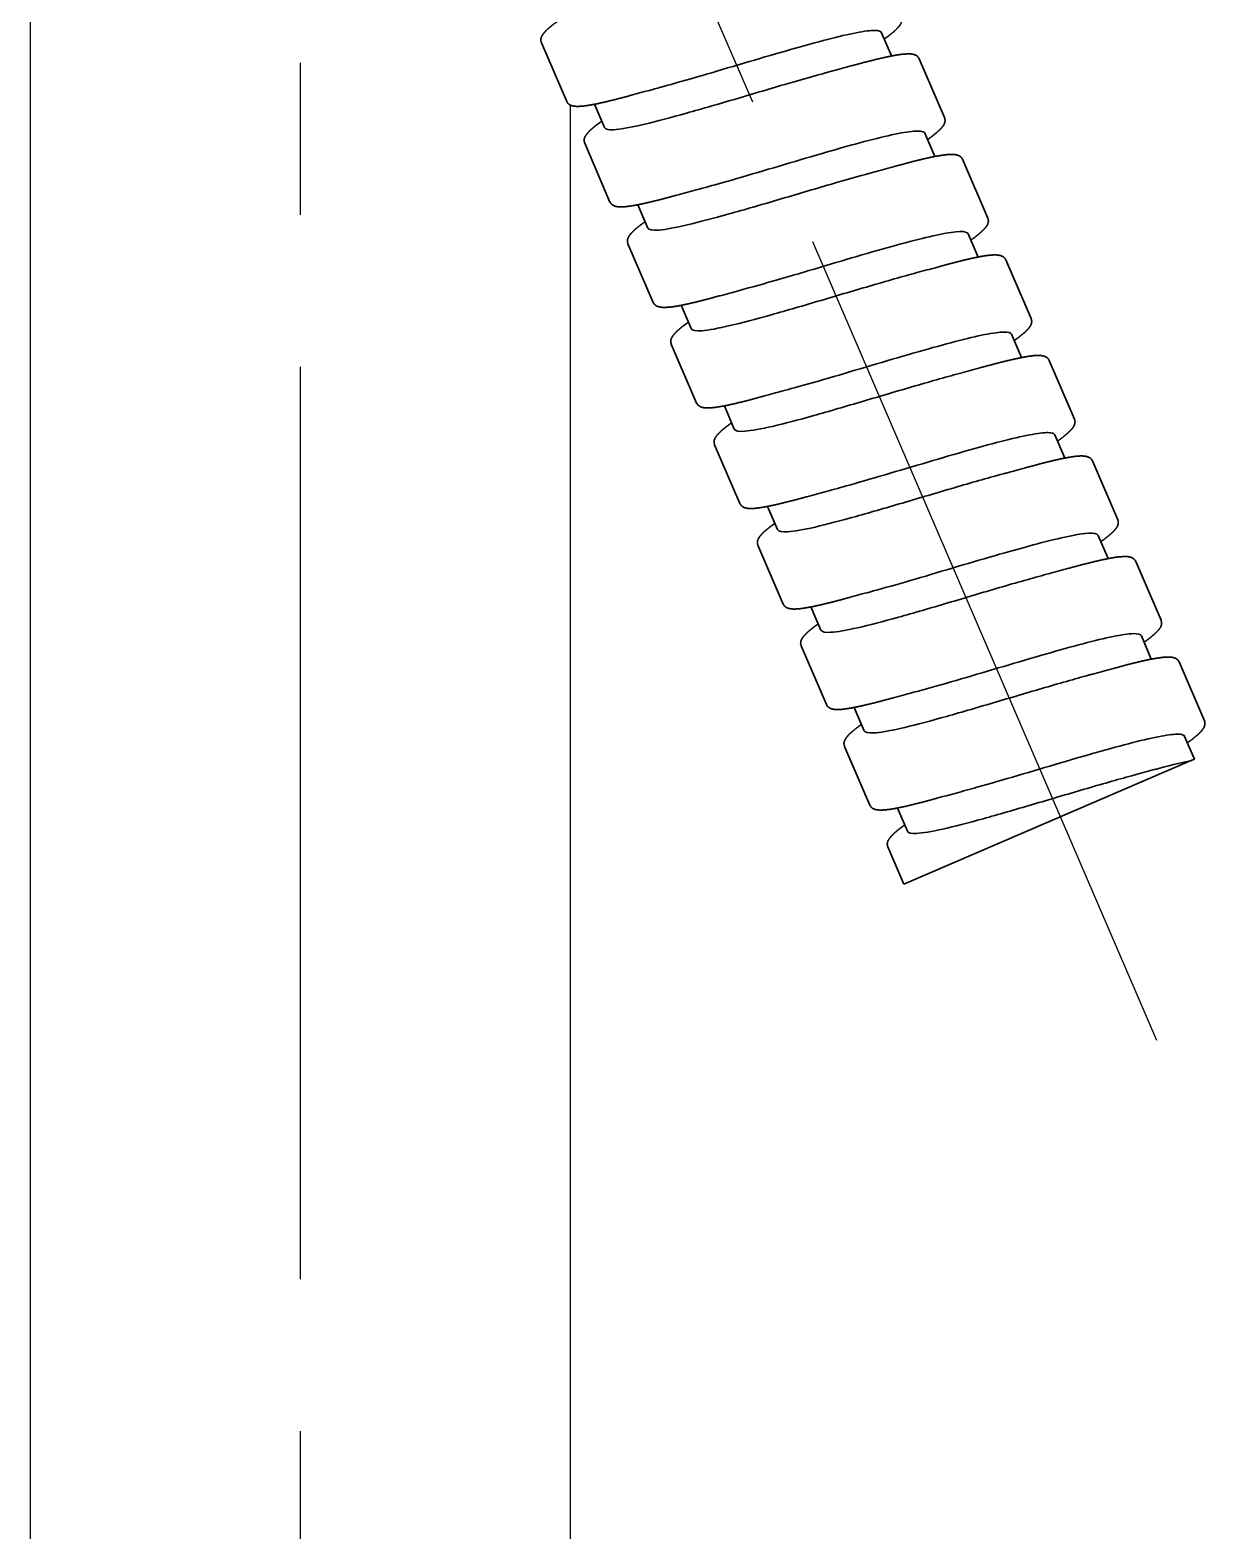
# Model space of a CAD drawing. Header units: millimetres. Extents: x 12827 to 13247, y 6457 to 7051.
# Drawn here: x 13139.19 to 13148.85, y 6667.69 to 6680.03 of the extents above; entities that cross this region are included whole.
import ezdxf

# ---------------------------------------------------------------- set-up
doc = ezdxf.new("R2010")
doc.units = ezdxf.units.MM
doc.header["$LTSCALE"] = 10
doc.linetypes.add('CENTER2', pattern=[1.125, 0.75, -0.125, 0.125, -0.125])
doc.layers.add('AM_VIS', color=7, linetype='Continuous', lineweight=30)
for name, color, linetype in [('CENTER', 1, 'CENTER2'), ('DWG', 7, 'Continuous'), ('W', 7, 'Continuous')]:
    doc.layers.add(name, color=color, linetype=linetype)

# ---------------------------------------------------------------- blocks, each defined once
blk = doc.blocks.new('A$C42C36E3C')
at = {"layer": 'AM_VIS'}
for p, q in [((233.513, 179.998), (233.431, 180.189)), ((230.843, 179.624), (230.635, 180.107)), ((233.949, 179.491), (233.741, 179.975)), ((231.153, 179.409), (231.071, 179.601)), ((233.869, 179.171), (233.787, 179.362)), ((231.199, 178.797), (230.991, 179.28)), ((234.305, 178.665), (234.097, 179.148)), ((231.509, 178.583), (231.427, 178.774)), ((234.225, 178.344), (234.143, 178.536)), ((231.555, 177.97), (231.347, 178.454)), ((234.661, 177.838), (234.453, 178.321)), ((231.865, 177.756), (231.783, 177.948)), ((231.911, 177.144), (231.703, 177.627)), ((234.581, 177.518), (234.499, 177.709)), ((235.017, 177.012), (234.809, 177.495)), ((232.221, 176.93), (232.139, 177.121)), ((234.937, 176.691), (234.855, 176.882)), ((232.267, 176.317), (232.059, 176.801)), ((235.373, 176.185), (235.165, 176.668)), ((232.577, 176.103), (232.495, 176.294)), ((235.293, 175.865), (235.211, 176.056)), ((232.623, 175.491), (232.415, 175.974)), ((235.729, 175.358), (235.521, 175.842)), ((232.933, 175.276), (232.851, 175.468)), ((232.979, 174.664), (232.771, 175.147)), ((235.649, 175.038), (235.567, 175.229)), ((236.085, 174.532), (235.877, 175.015)), ((233.289, 174.45), (233.207, 174.641)), ((236.003, 174.216), (235.923, 174.403)), ((233.335, 173.837), (233.127, 174.321)), ((235.981, 174.207), (235.786, 174.123)), ((236.003, 174.216), (235.981, 174.207)), ((233.615, 173.188), (235.786, 174.123)), ((233.645, 173.623), (233.563, 173.814)), ((233.615, 173.188), (233.483, 173.494))]:
    blk.add_line(p, q, dxfattribs=at)
for centre, radius, start, end in [((229.193, 194.3), 14.927, 284.9011, 285.5336), ((235.391, 165.298), 14.927, 104.9011, 105.5336), ((229.549, 193.473), 14.927, 284.9011, 285.5336), ((235.747, 164.472), 14.927, 104.9011, 105.5336), ((229.905, 192.647), 14.927, 284.9011, 285.5336), ((236.103, 163.645), 14.927, 104.9011, 105.5336), ((230.261, 191.82), 14.927, 284.9011, 285.5336), ((236.459, 162.819), 14.927, 104.9011, 105.5336), ((230.617, 190.993), 14.927, 284.9011, 285.5336), ((236.815, 161.992), 14.927, 104.9011, 105.5336), ((230.973, 190.167), 14.927, 284.9011, 285.5336), ((237.171, 161.165), 14.927, 104.9011, 105.5336), ((231.329, 189.34), 14.927, 284.9011, 285.5336), ((237.527, 160.339), 14.927, 104.9011, 105.5336), ((237.012, 169.474), 4.843, 102.2891, 105.928), ((231.685, 188.514), 14.927, 284.9011, 285.5336), ((237.883, 159.512), 14.927, 104.9011, 105.5336)]:
    blk.add_arc(centre, radius, start, end, dxfattribs=at)
for points, degree, knots in [([(233.453, 180.137), (233.455, 180.138), (233.469, 180.148), (233.482, 180.157), (233.494, 180.167), (233.505, 180.176), (233.516, 180.184), (233.527, 180.193), (233.536, 180.201), (233.545, 180.209), (233.553, 180.217), (233.561, 180.225), (233.568, 180.233), (233.58, 180.247), (233.59, 180.263), (233.596, 180.28), (233.598, 180.298), (233.593, 180.318)], 1, [2.573214, 2.573214, 2.597095, 2.768841, 2.940587, 3.112333, 3.284079, 3.455825, 3.627571, 3.799317, 3.971063, 4.142808, 4.314554, 4.4863, 4.801839, 5.117378, 5.432917, 5.748456, 6.063995, 6.063995]), ([(230.775, 180.288), (230.773, 180.287), (230.76, 180.277), (230.747, 180.268), (230.735, 180.258), (230.723, 180.249), (230.712, 180.241), (230.702, 180.232), (230.692, 180.224), (230.683, 180.216), (230.675, 180.208), (230.668, 180.2), (230.661, 180.192), (230.649, 180.178), (230.639, 180.162), (230.632, 180.145), (230.63, 180.127), (230.635, 180.107)], 1, [2.573214, 2.573214, 2.59707, 2.768816, 2.940562, 3.112308, 3.284054, 3.4558, 3.627546, 3.799292, 3.971038, 4.142784, 4.31453, 4.486276, 4.80182, 5.117364, 5.432907, 5.748451, 6.063995, 6.063995]), ([(233.431, 180.189), (233.426, 180.201), (233.387, 180.214), (233.238, 180.195), (232.997, 180.138), (232.69, 180.053), (232.344, 179.952), (231.988, 179.846), (231.725, 179.77), (231.588, 179.733), (231.552, 179.723)], 3, [50.758795, 50.758795, 50.758795, 50.758795, 51.026337, 51.330065, 51.633793, 51.937522, 52.24125, 52.544978, 52.848706, 52.962086, 52.962086, 52.962086, 52.962086]), ([(233.741, 179.975), (233.738, 179.981), (233.734, 179.986), (233.729, 179.991), (233.725, 179.996), (233.72, 180), (233.715, 180.003), (233.709, 180.005), (233.701, 180.009), (233.693, 180.011), (233.685, 180.013), (233.677, 180.014), (233.669, 180.014), (233.657, 180.015), (233.644, 180.015), (233.631, 180.014), (233.617, 180.013), (233.602, 180.012), (233.587, 180.01), (233.57, 180.008), (233.553, 180.005), (233.535, 180.002), (233.516, 179.998), (233.496, 179.994), (233.476, 179.99), (233.457, 179.986), (233.436, 179.981), (233.414, 179.976), (233.392, 179.971), (233.369, 179.965), (233.346, 179.959), (233.321, 179.953), (233.296, 179.947), (233.271, 179.94), (233.245, 179.933), (233.218, 179.926), (233.191, 179.918)], 1, [0, 0, 0.098664, 0.197327, 0.295991, 0.394654, 0.493318, 0.591981, 0.690645, 0.844484, 0.998323, 1.152163, 1.306002, 1.459841, 1.661124, 1.862406, 2.063689, 2.264971, 2.466254, 2.667536, 2.868819, 3.070102, 3.271384, 3.472667, 3.673949, 3.858156, 4.042363, 4.226571, 4.410778, 4.594985, 4.779192, 4.963399, 5.147606, 5.331813, 5.51602, 5.700228, 5.884435, 6.068642, 6.068642]), ([(233.032, 179.875), (232.92, 179.845), (232.664, 179.773), (232.237, 179.645), (231.818, 179.523), (231.466, 179.429), (231.227, 179.383), (231.161, 179.393), (231.154, 179.409), (231.153, 179.409)], 3, [51.697096, 51.697096, 51.697096, 51.697096, 52.051025, 52.420181, 52.789337, 53.158494, 53.52765, 53.896806, 53.900387, 53.900387, 53.900387, 53.900387]), ([(230.843, 179.624), (230.847, 179.617), (230.85, 179.612), (230.855, 179.607), (230.86, 179.602), (230.865, 179.599), (230.87, 179.595), (230.875, 179.593), (230.883, 179.59), (230.891, 179.587), (230.899, 179.586), (230.907, 179.585), (230.916, 179.584), (230.927, 179.583), (230.94, 179.583), (230.953, 179.584), (230.967, 179.585), (230.982, 179.586), (230.998, 179.588), (231.014, 179.591), (231.031, 179.593), (231.05, 179.597), (231.069, 179.6), (231.089, 179.604), (231.108, 179.608), (231.128, 179.613), (231.149, 179.617), (231.17, 179.622), (231.192, 179.628), (231.215, 179.633), (231.239, 179.639), (231.263, 179.645), (231.288, 179.652), (231.313, 179.658), (231.339, 179.665), (231.366, 179.673), (231.393, 179.68)], 1, [0, 0, 0.098664, 0.197327, 0.295991, 0.394654, 0.493318, 0.591982, 0.690645, 0.844485, 0.998324, 1.152163, 1.306003, 1.459842, 1.661125, 1.862408, 2.06369, 2.264973, 2.466256, 2.667538, 2.868821, 3.070104, 3.271386, 3.472669, 3.673952, 3.858159, 4.042366, 4.226573, 4.41078, 4.594986, 4.779193, 4.9634, 5.147607, 5.331814, 5.516021, 5.700228, 5.884435, 6.068642, 6.068642]), ([(231.131, 179.462), (231.129, 179.46), (231.116, 179.45), (231.103, 179.441), (231.09, 179.432), (231.079, 179.423), (231.068, 179.414), (231.058, 179.405), (231.048, 179.397), (231.039, 179.389), (231.031, 179.381), (231.024, 179.373), (231.017, 179.366), (231.005, 179.351), (230.995, 179.336), (230.988, 179.319), (230.986, 179.3), (230.991, 179.28)], 1, [2.573214, 2.573214, 2.597072, 2.768818, 2.940563, 3.112309, 3.284055, 3.455801, 3.627547, 3.799293, 3.971039, 4.142785, 4.314531, 4.486277, 4.801821, 5.117364, 5.432908, 5.748452, 6.063995, 6.063995]), ([(233.809, 179.31), (233.811, 179.311), (233.825, 179.321), (233.838, 179.331), (233.85, 179.34), (233.861, 179.349), (233.872, 179.358), (233.882, 179.366), (233.892, 179.375), (233.901, 179.383), (233.909, 179.391), (233.917, 179.398), (233.924, 179.406), (233.936, 179.42), (233.946, 179.436), (233.952, 179.453), (233.954, 179.471), (233.949, 179.491)], 1, [2.573214, 2.573214, 2.597094, 2.76884, 2.940586, 3.112332, 3.284078, 3.455824, 3.627569, 3.799315, 3.971061, 4.142807, 4.314553, 4.486299, 4.801838, 5.117378, 5.432917, 5.748456, 6.063995, 6.063995]), ([(233.787, 179.362), (233.784, 179.37), (233.76, 179.384), (233.652, 179.379), (233.436, 179.333), (233.147, 179.256), (232.81, 179.158), (232.455, 179.052), (232.147, 178.962), (231.974, 178.914), (231.908, 178.897)], 3, [44.475609, 44.475609, 44.475609, 44.475609, 44.648045, 44.951773, 45.255501, 45.559229, 45.862958, 46.166686, 46.470414, 46.678901, 46.678901, 46.678901, 46.678901]), ([(234.097, 179.148), (234.094, 179.154), (234.09, 179.16), (234.085, 179.165), (234.081, 179.169), (234.076, 179.173), (234.071, 179.176), (234.065, 179.179), (234.057, 179.182), (234.049, 179.184), (234.041, 179.186), (234.033, 179.187), (234.025, 179.188), (234.013, 179.188), (234, 179.188), (233.987, 179.188), (233.973, 179.187), (233.958, 179.185), (233.943, 179.183), (233.926, 179.181), (233.909, 179.178), (233.891, 179.175), (233.872, 179.172), (233.852, 179.168), (233.832, 179.164), (233.812, 179.159), (233.792, 179.155), (233.77, 179.15), (233.748, 179.144), (233.725, 179.139), (233.702, 179.133), (233.677, 179.127), (233.652, 179.12), (233.627, 179.113), (233.601, 179.106), (233.574, 179.099), (233.547, 179.092)], 1, [0, 0, 0.098663, 0.197327, 0.29599, 0.394654, 0.493317, 0.591981, 0.690644, 0.844484, 0.998323, 1.152162, 1.306002, 1.459841, 1.661124, 1.862406, 2.063689, 2.264971, 2.466254, 2.667536, 2.868819, 3.070101, 3.271384, 3.472666, 3.673949, 3.858156, 4.042363, 4.22657, 4.410777, 4.594985, 4.779192, 4.963399, 5.147606, 5.331813, 5.51602, 5.700228, 5.884435, 6.068642, 6.068642]), ([(233.388, 179.048), (233.274, 179.018), (233.015, 178.944), (232.585, 178.816), (232.166, 178.694), (231.816, 178.601), (231.58, 178.556), (231.516, 178.567), (231.509, 178.583)], 3, [45.41391, 45.41391, 45.41391, 45.41391, 45.77537, 46.144526, 46.513682, 46.882838, 47.251994, 47.617202, 47.617202, 47.617202, 47.617202]), ([(231.199, 178.797), (231.203, 178.791), (231.206, 178.785), (231.211, 178.78), (231.216, 178.776), (231.221, 178.772), (231.226, 178.769), (231.231, 178.766), (231.239, 178.763), (231.247, 178.761), (231.255, 178.759), (231.263, 178.758), (231.272, 178.757), (231.283, 178.757), (231.296, 178.757), (231.309, 178.757), (231.323, 178.758), (231.338, 178.76), (231.354, 178.762), (231.37, 178.764), (231.387, 178.767), (231.406, 178.77), (231.425, 178.774), (231.445, 178.778), (231.464, 178.782), (231.484, 178.786), (231.505, 178.791), (231.526, 178.796), (231.548, 178.801), (231.571, 178.807), (231.595, 178.812), (231.619, 178.819), (231.644, 178.825), (231.669, 178.832), (231.695, 178.839), (231.722, 178.846), (231.749, 178.854)], 1, [0, 0, 0.098664, 0.197327, 0.295991, 0.394654, 0.493318, 0.591982, 0.690645, 0.844485, 0.998324, 1.152164, 1.306003, 1.459842, 1.661125, 1.862408, 2.06369, 2.264973, 2.466256, 2.667539, 2.868821, 3.070104, 3.271387, 3.47267, 3.673952, 3.858159, 4.042366, 4.226573, 4.41078, 4.594987, 4.779194, 4.963401, 5.147607, 5.331814, 5.516021, 5.700228, 5.884435, 6.068642, 6.068642]), ([(231.487, 178.635), (231.485, 178.634), (231.472, 178.624), (231.459, 178.614), (231.446, 178.605), (231.435, 178.596), (231.424, 178.587), (231.414, 178.579), (231.404, 178.57), (231.395, 178.562), (231.387, 178.554), (231.38, 178.547), (231.373, 178.539), (231.361, 178.525), (231.351, 178.509), (231.344, 178.492), (231.342, 178.474), (231.347, 178.454)], 1, [2.573214, 2.573214, 2.597073, 2.768819, 2.940565, 3.112311, 3.284057, 3.455803, 3.627549, 3.799295, 3.971041, 4.142787, 4.314533, 4.486279, 4.801822, 5.117365, 5.432909, 5.748452, 6.063995, 6.063995]), ([(234.165, 178.483), (234.167, 178.485), (234.181, 178.495), (234.194, 178.504), (234.206, 178.513), (234.217, 178.522), (234.228, 178.531), (234.238, 178.54), (234.248, 178.548), (234.257, 178.556), (234.265, 178.564), (234.273, 178.572), (234.28, 178.579), (234.292, 178.594), (234.302, 178.609), (234.308, 178.626), (234.31, 178.645), (234.305, 178.665)], 1, [2.573214, 2.573214, 2.597093, 2.768839, 2.940584, 3.11233, 3.284076, 3.455822, 3.627568, 3.799314, 3.97106, 4.142806, 4.314552, 4.486298, 4.801837, 5.117377, 5.432916, 5.748456, 6.063995, 6.063995]), ([(234.143, 178.536), (234.141, 178.539), (234.129, 178.553), (234.058, 178.559), (233.869, 178.524), (233.6, 178.456), (233.275, 178.364), (232.922, 178.259), (232.572, 178.155), (232.36, 178.096), (232.264, 178.07)], 3, [38.192424, 38.192424, 38.192424, 38.192424, 38.269753, 38.573481, 38.877209, 39.180937, 39.484665, 39.788394, 40.092122, 40.395715, 40.395715, 40.395715, 40.395715]), ([(234.453, 178.321), (234.45, 178.328), (234.446, 178.333), (234.441, 178.338), (234.437, 178.343), (234.432, 178.346), (234.426, 178.35), (234.421, 178.352), (234.413, 178.355), (234.405, 178.358), (234.397, 178.359), (234.389, 178.361), (234.381, 178.361), (234.369, 178.362), (234.356, 178.362), (234.343, 178.361), (234.329, 178.36), (234.314, 178.359), (234.299, 178.357), (234.282, 178.355), (234.265, 178.352), (234.247, 178.349), (234.228, 178.345), (234.208, 178.341), (234.188, 178.337), (234.168, 178.333), (234.148, 178.328), (234.126, 178.323), (234.104, 178.318), (234.081, 178.312), (234.058, 178.306), (234.033, 178.3), (234.008, 178.293), (233.983, 178.287), (233.957, 178.28), (233.93, 178.272), (233.903, 178.265)], 1, [0, 0, 0.098663, 0.197327, 0.29599, 0.394654, 0.493317, 0.591981, 0.690644, 0.844484, 0.998323, 1.152162, 1.306002, 1.459841, 1.661123, 1.862406, 2.063688, 2.264971, 2.466253, 2.667536, 2.868818, 3.070101, 3.271383, 3.472666, 3.673948, 3.858155, 4.042363, 4.22657, 4.410777, 4.594984, 4.779191, 4.963399, 5.147606, 5.331813, 5.51602, 5.700227, 5.884435, 6.068642, 6.068642]), ([(233.744, 178.222), (233.628, 178.191), (233.365, 178.116), (232.932, 177.987), (232.514, 177.865), (232.166, 177.772), (231.934, 177.729), (231.872, 177.741), (231.865, 177.756)], 3, [39.130725, 39.130725, 39.130725, 39.130725, 39.499714, 39.86887, 40.238026, 40.607183, 40.976339, 41.334017, 41.334017, 41.334017, 41.334017]), ([(231.555, 177.97), (231.559, 177.964), (231.562, 177.959), (231.567, 177.954), (231.572, 177.949), (231.577, 177.945), (231.582, 177.942), (231.587, 177.94), (231.595, 177.937), (231.603, 177.934), (231.611, 177.933), (231.619, 177.931), (231.628, 177.931), (231.639, 177.93), (231.652, 177.93), (231.665, 177.931), (231.679, 177.932), (231.694, 177.933), (231.709, 177.935), (231.726, 177.937), (231.743, 177.94), (231.762, 177.943), (231.781, 177.947), (231.801, 177.951), (231.82, 177.955), (231.84, 177.959), (231.861, 177.964), (231.882, 177.969), (231.904, 177.974), (231.927, 177.98), (231.951, 177.986), (231.975, 177.992), (232, 177.998), (232.025, 178.005), (232.051, 178.012), (232.078, 178.02), (232.105, 178.027)], 1, [0, 0, 0.098664, 0.197327, 0.295991, 0.394655, 0.493318, 0.591982, 0.690645, 0.844485, 0.998324, 1.152164, 1.306003, 1.459842, 1.661125, 1.862408, 2.063691, 2.264973, 2.466256, 2.667539, 2.868822, 3.070104, 3.271387, 3.47267, 3.673953, 3.85816, 4.042366, 4.226573, 4.41078, 4.594987, 4.779194, 4.963401, 5.147608, 5.331814, 5.516021, 5.700228, 5.884435, 6.068642, 6.068642]), ([(231.843, 177.808), (231.841, 177.807), (231.828, 177.797), (231.815, 177.788), (231.802, 177.779), (231.791, 177.77), (231.78, 177.761), (231.77, 177.752), (231.76, 177.744), (231.751, 177.736), (231.743, 177.728), (231.736, 177.72), (231.729, 177.713), (231.717, 177.698), (231.707, 177.683), (231.7, 177.666), (231.698, 177.647), (231.703, 177.627)], 1, [2.573214, 2.573214, 2.597075, 2.768821, 2.940566, 3.112312, 3.284058, 3.455804, 3.62755, 3.799296, 3.971042, 4.142788, 4.314534, 4.48628, 4.801823, 5.117366, 5.432909, 5.748452, 6.063995, 6.063995]), ([(234.499, 177.709), (234.493, 177.722), (234.451, 177.734), (234.294, 177.713), (234.048, 177.654), (233.737, 177.568), (233.39, 177.466), (233.035, 177.36), (232.78, 177.287), (232.65, 177.252), (232.62, 177.244)], 3, [31.909239, 31.909239, 31.909239, 31.909239, 32.195189, 32.498917, 32.802645, 33.106373, 33.410102, 33.71383, 34.017558, 34.11253, 34.11253, 34.11253, 34.11253]), ([(234.521, 177.657), (234.523, 177.658), (234.537, 177.668), (234.55, 177.678), (234.562, 177.687), (234.573, 177.696), (234.584, 177.705), (234.594, 177.713), (234.604, 177.721), (234.613, 177.73), (234.621, 177.738), (234.629, 177.745), (234.636, 177.753), (234.648, 177.767), (234.658, 177.783), (234.664, 177.8), (234.666, 177.818), (234.661, 177.838)], 1, [2.573214, 2.573214, 2.597091, 2.768837, 2.940583, 3.112329, 3.284075, 3.455821, 3.627567, 3.799313, 3.971059, 4.142805, 4.314551, 4.486296, 4.801836, 5.117376, 5.432916, 5.748455, 6.063995, 6.063995]), ([(234.809, 177.495), (234.806, 177.501), (234.802, 177.507), (234.797, 177.512), (234.793, 177.516), (234.788, 177.52), (234.782, 177.523), (234.777, 177.526), (234.769, 177.529), (234.761, 177.531), (234.753, 177.533), (234.745, 177.534), (234.737, 177.535), (234.725, 177.535), (234.712, 177.535), (234.699, 177.535), (234.685, 177.534), (234.67, 177.532), (234.655, 177.53), (234.638, 177.528), (234.621, 177.525), (234.603, 177.522), (234.584, 177.518), (234.564, 177.514), (234.544, 177.51), (234.524, 177.506), (234.504, 177.501), (234.482, 177.496), (234.46, 177.491), (234.437, 177.485), (234.414, 177.48), (234.389, 177.473), (234.364, 177.467), (234.339, 177.46), (234.313, 177.453), (234.286, 177.446), (234.259, 177.438)], 1, [0, 0, 0.098663, 0.197327, 0.29599, 0.394654, 0.493317, 0.591981, 0.690644, 0.844483, 0.998323, 1.152162, 1.306001, 1.459841, 1.661123, 1.862406, 2.063688, 2.264971, 2.466253, 2.667535, 2.868818, 3.0701, 3.271383, 3.472665, 3.673948, 3.858155, 4.042362, 4.226569, 4.410777, 4.594984, 4.779191, 4.963398, 5.147606, 5.331813, 5.51602, 5.700227, 5.884435, 6.068642, 6.068642]), ([(234.1, 177.395), (234.098, 177.394), (233.979, 177.363), (233.713, 177.287), (233.279, 177.158), (232.862, 177.036), (232.516, 176.944), (232.288, 176.903), (232.228, 176.914), (232.221, 176.93)], 3, [32.84754, 32.84754, 32.84754, 32.84754, 32.854902, 33.224059, 33.593215, 33.962371, 34.331527, 34.700683, 35.050831, 35.050831, 35.050831, 35.050831]), ([(231.911, 177.144), (231.915, 177.138), (231.918, 177.132), (231.923, 177.127), (231.928, 177.123), (231.933, 177.119), (231.938, 177.116), (231.943, 177.113), (231.951, 177.11), (231.959, 177.108), (231.967, 177.106), (231.975, 177.105), (231.984, 177.104), (231.995, 177.104), (232.008, 177.104), (232.021, 177.104), (232.035, 177.105), (232.05, 177.107), (232.065, 177.108), (232.082, 177.111), (232.099, 177.114), (232.118, 177.117), (232.137, 177.12), (232.157, 177.124), (232.176, 177.128), (232.196, 177.133), (232.217, 177.137), (232.238, 177.142), (232.26, 177.148), (232.283, 177.153), (232.307, 177.159), (232.331, 177.165), (232.356, 177.172), (232.381, 177.179), (232.407, 177.186), (232.434, 177.193), (232.461, 177.2)], 1, [0, 0, 0.098664, 0.197327, 0.295991, 0.394655, 0.493318, 0.591982, 0.690646, 0.844485, 0.998324, 1.152164, 1.306003, 1.459843, 1.661125, 1.862408, 2.063691, 2.264974, 2.466256, 2.667539, 2.868822, 3.070105, 3.271388, 3.47267, 3.673953, 3.85816, 4.042367, 4.226574, 4.41078, 4.594987, 4.779194, 4.963401, 5.147608, 5.331815, 5.516021, 5.700228, 5.884435, 6.068642, 6.068642]), ([(232.199, 176.982), (232.197, 176.98), (232.184, 176.971), (232.171, 176.961), (232.158, 176.952), (232.147, 176.943), (232.136, 176.934), (232.126, 176.926), (232.116, 176.917), (232.107, 176.909), (232.099, 176.901), (232.092, 176.893), (232.085, 176.886), (232.073, 176.872), (232.063, 176.856), (232.056, 176.839), (232.054, 176.821), (232.059, 176.801)], 1, [2.573214, 2.573214, 2.597076, 2.768822, 2.940568, 3.112314, 3.28406, 3.455806, 3.627552, 3.799298, 3.971044, 4.14279, 4.314536, 4.486282, 4.801824, 5.117367, 5.43291, 5.748452, 6.063995, 6.063995]), ([(234.877, 176.83), (234.879, 176.832), (234.893, 176.841), (234.906, 176.851), (234.918, 176.86), (234.929, 176.869), (234.94, 176.878), (234.95, 176.887), (234.96, 176.895), (234.969, 176.903), (234.977, 176.911), (234.985, 176.919), (234.992, 176.926), (235.004, 176.941), (235.014, 176.956), (235.02, 176.973), (235.022, 176.992), (235.017, 177.012)], 1, [2.573214, 2.573214, 2.59709, 2.768836, 2.940582, 3.112328, 3.284073, 3.455819, 3.627565, 3.799311, 3.971057, 4.142803, 4.314549, 4.486295, 4.801835, 5.117375, 5.432915, 5.748455, 6.063995, 6.063995]), ([(234.855, 176.882), (234.851, 176.891), (234.825, 176.905), (234.71, 176.897), (234.489, 176.849), (234.196, 176.771), (233.857, 176.672), (233.501, 176.566), (233.202, 176.479), (233.036, 176.433), (232.976, 176.417)], 3, [25.626053, 25.626053, 25.626053, 25.626053, 25.816897, 26.120625, 26.424353, 26.728081, 27.031809, 27.335538, 27.639266, 27.829345, 27.829345, 27.829345, 27.829345]), ([(235.165, 176.668), (235.162, 176.674), (235.158, 176.68), (235.153, 176.685), (235.149, 176.689), (235.144, 176.693), (235.138, 176.696), (235.133, 176.699), (235.125, 176.702), (235.117, 176.705), (235.109, 176.706), (235.101, 176.707), (235.093, 176.708), (235.081, 176.709), (235.068, 176.709), (235.055, 176.708), (235.041, 176.707), (235.026, 176.706), (235.011, 176.704), (234.994, 176.701), (234.977, 176.699), (234.959, 176.695), (234.94, 176.692), (234.92, 176.688), (234.9, 176.684), (234.88, 176.679), (234.86, 176.675), (234.838, 176.67), (234.816, 176.664), (234.793, 176.659), (234.77, 176.653), (234.745, 176.647), (234.72, 176.64), (234.695, 176.633), (234.669, 176.626), (234.642, 176.619), (234.615, 176.612)], 1, [0, 0, 0.098663, 0.197327, 0.29599, 0.394654, 0.493317, 0.591981, 0.690644, 0.844483, 0.998323, 1.152162, 1.306001, 1.459841, 1.661123, 1.862405, 2.063688, 2.26497, 2.466253, 2.667535, 2.868818, 3.0701, 3.271382, 3.472665, 3.673947, 3.858155, 4.042362, 4.226569, 4.410776, 4.594984, 4.779191, 4.963398, 5.147606, 5.331813, 5.51602, 5.700227, 5.884435, 6.068642, 6.068642]), ([(234.456, 176.568), (234.451, 176.567), (234.33, 176.535), (234.06, 176.458), (233.626, 176.328), (233.21, 176.207), (232.866, 176.116), (232.643, 176.076), (232.584, 176.088), (232.577, 176.103)], 3, [26.564355, 26.564355, 26.564355, 26.564355, 26.579247, 26.948403, 27.317559, 27.686715, 28.055872, 28.425028, 28.767646, 28.767646, 28.767646, 28.767646]), ([(232.267, 176.317), (232.271, 176.311), (232.274, 176.305), (232.279, 176.3), (232.284, 176.296), (232.289, 176.292), (232.294, 176.289), (232.299, 176.286), (232.307, 176.283), (232.315, 176.281), (232.323, 176.279), (232.331, 176.278), (232.34, 176.277), (232.351, 176.277), (232.364, 176.277), (232.377, 176.277), (232.391, 176.278), (232.406, 176.28), (232.421, 176.282), (232.438, 176.284), (232.455, 176.287), (232.474, 176.29), (232.493, 176.294), (232.513, 176.298), (232.532, 176.302), (232.552, 176.306), (232.573, 176.311), (232.594, 176.316), (232.616, 176.321), (232.639, 176.327), (232.663, 176.333), (232.687, 176.339), (232.712, 176.345), (232.737, 176.352), (232.763, 176.359), (232.79, 176.366), (232.817, 176.374)], 1, [0, 0, 0.098664, 0.197327, 0.295991, 0.394655, 0.493318, 0.591982, 0.690646, 0.844485, 0.998325, 1.152164, 1.306003, 1.459843, 1.661126, 1.862408, 2.063691, 2.264974, 2.466257, 2.667539, 2.868822, 3.070105, 3.271388, 3.472671, 3.673953, 3.85816, 4.042367, 4.226574, 4.410781, 4.594987, 4.779194, 4.963401, 5.147608, 5.331815, 5.516021, 5.700228, 5.884435, 6.068642, 6.068642]), ([(232.555, 176.155), (232.553, 176.154), (232.54, 176.144), (232.527, 176.135), (232.514, 176.125), (232.503, 176.116), (232.492, 176.108), (232.482, 176.099), (232.472, 176.091), (232.463, 176.083), (232.455, 176.075), (232.448, 176.067), (232.441, 176.059), (232.429, 176.045), (232.419, 176.029), (232.412, 176.012), (232.41, 175.994), (232.415, 175.974)], 1, [2.573214, 2.573214, 2.597078, 2.768824, 2.94057, 3.112315, 3.284061, 3.455807, 3.627553, 3.799299, 3.971045, 4.142791, 4.314537, 4.486283, 4.801826, 5.117368, 5.43291, 5.748453, 6.063995, 6.063995]), ([(235.233, 176.004), (235.235, 176.005), (235.249, 176.015), (235.262, 176.024), (235.274, 176.034), (235.285, 176.043), (235.296, 176.051), (235.306, 176.06), (235.316, 176.068), (235.325, 176.076), (235.333, 176.084), (235.341, 176.092), (235.348, 176.1), (235.36, 176.114), (235.37, 176.13), (235.376, 176.147), (235.378, 176.165), (235.373, 176.185)], 1, [2.573214, 2.573214, 2.597088, 2.768834, 2.94058, 3.112326, 3.284072, 3.455818, 3.627564, 3.79931, 3.971056, 4.142802, 4.314548, 4.486294, 4.801834, 5.117374, 5.432915, 5.748455, 6.063995, 6.063995]), ([(235.211, 176.056), (235.209, 176.06), (235.195, 176.075), (235.117, 176.078), (234.923, 176.041), (234.65, 175.971), (234.322, 175.878), (233.968, 175.773), (233.626, 175.672), (233.422, 175.614), (233.332, 175.59)], 3, [19.342868, 19.342868, 19.342868, 19.342868, 19.438605, 19.742333, 20.046061, 20.349789, 20.653517, 20.957246, 21.260974, 21.54616, 21.54616, 21.54616, 21.54616]), ([(235.521, 175.842), (235.518, 175.848), (235.514, 175.853), (235.509, 175.858), (235.505, 175.863), (235.5, 175.867), (235.494, 175.87), (235.489, 175.872), (235.481, 175.876), (235.473, 175.878), (235.465, 175.88), (235.457, 175.881), (235.449, 175.881), (235.437, 175.882), (235.424, 175.882), (235.411, 175.881), (235.397, 175.88), (235.382, 175.879), (235.367, 175.877), (235.35, 175.875), (235.333, 175.872), (235.315, 175.869), (235.296, 175.865), (235.276, 175.861), (235.256, 175.857), (235.236, 175.853), (235.216, 175.848), (235.194, 175.843), (235.172, 175.838), (235.149, 175.832), (235.126, 175.826), (235.101, 175.82), (235.076, 175.814), (235.051, 175.807), (235.025, 175.8), (234.998, 175.793), (234.971, 175.785)], 1, [0, 0, 0.098663, 0.197327, 0.29599, 0.394654, 0.493317, 0.591981, 0.690644, 0.844483, 0.998323, 1.152162, 1.306001, 1.45984, 1.661123, 1.862405, 2.063688, 2.26497, 2.466252, 2.667535, 2.868817, 3.0701, 3.271382, 3.472664, 3.673947, 3.858154, 4.042361, 4.226569, 4.410776, 4.594983, 4.779191, 4.963398, 5.147605, 5.331813, 5.51602, 5.700227, 5.884435, 6.068642, 6.068642]), ([(234.812, 175.742), (234.805, 175.74), (234.68, 175.707), (234.407, 175.629), (233.973, 175.499), (233.558, 175.378), (233.216, 175.288), (232.997, 175.25), (232.94, 175.262), (232.933, 175.276)], 3, [20.281169, 20.281169, 20.281169, 20.281169, 20.303591, 20.672748, 21.041904, 21.41106, 21.780216, 22.149372, 22.484461, 22.484461, 22.484461, 22.484461]), ([(232.623, 175.491), (232.627, 175.484), (232.63, 175.479), (232.635, 175.474), (232.64, 175.469), (232.645, 175.466), (232.65, 175.462), (232.655, 175.46), (232.663, 175.457), (232.671, 175.454), (232.679, 175.453), (232.687, 175.452), (232.696, 175.451), (232.707, 175.45), (232.72, 175.45), (232.733, 175.451), (232.747, 175.452), (232.762, 175.453), (232.777, 175.455), (232.794, 175.458), (232.811, 175.46), (232.83, 175.464), (232.849, 175.467), (232.869, 175.471), (232.888, 175.475), (232.908, 175.48), (232.929, 175.484), (232.95, 175.489), (232.972, 175.495), (232.995, 175.5), (233.019, 175.506), (233.043, 175.512), (233.068, 175.519), (233.093, 175.525), (233.119, 175.532), (233.146, 175.54), (233.173, 175.547)], 1, [0, 0, 0.098664, 0.197327, 0.295991, 0.394655, 0.493318, 0.591982, 0.690646, 0.844485, 0.998324, 1.152164, 1.306003, 1.459843, 1.661125, 1.862408, 2.063691, 2.264974, 2.466256, 2.667539, 2.868822, 3.070105, 3.271388, 3.47267, 3.673953, 3.85816, 4.042367, 4.226574, 4.41078, 4.594987, 4.779194, 4.963401, 5.147608, 5.331815, 5.516021, 5.700228, 5.884435, 6.068642, 6.068642]), ([(232.911, 175.329), (232.909, 175.327), (232.895, 175.317), (232.883, 175.308), (232.87, 175.299), (232.859, 175.29), (232.848, 175.281), (232.838, 175.272), (232.828, 175.264), (232.819, 175.256), (232.811, 175.248), (232.803, 175.24), (232.797, 175.233), (232.785, 175.218), (232.775, 175.203), (232.768, 175.186), (232.766, 175.167), (232.771, 175.147)], 1, [2.573214, 2.573214, 2.597079, 2.768825, 2.940571, 3.112317, 3.284063, 3.455809, 3.627555, 3.799301, 3.971047, 4.142793, 4.314539, 4.486285, 4.801827, 5.117369, 5.432911, 5.748453, 6.063995, 6.063995]), ([(235.589, 175.177), (235.591, 175.178), (235.605, 175.188), (235.618, 175.198), (235.63, 175.207), (235.641, 175.216), (235.652, 175.225), (235.662, 175.233), (235.672, 175.242), (235.681, 175.25), (235.689, 175.258), (235.697, 175.265), (235.704, 175.273), (235.716, 175.287), (235.726, 175.303), (235.732, 175.32), (235.734, 175.338), (235.729, 175.358)], 1, [2.573214, 2.573214, 2.597087, 2.768833, 2.940579, 3.112325, 3.284071, 3.455816, 3.627562, 3.799308, 3.971054, 4.1428, 4.314546, 4.486292, 4.801833, 5.117373, 5.432914, 5.748455, 6.063995, 6.063995]), ([(235.567, 175.229), (235.567, 175.229), (235.561, 175.243), (235.515, 175.255), (235.349, 175.23), (235.098, 175.17), (234.785, 175.082), (234.436, 174.979), (234.082, 174.874), (233.835, 174.803), (233.712, 174.77), (233.688, 174.764)], 3, [13.059683, 13.059683, 13.059683, 13.059683, 13.060312, 13.364041, 13.667769, 13.971497, 14.275225, 14.578953, 14.882682, 15.18641, 15.262974, 15.262974, 15.262974, 15.262974]), ([(235.877, 175.015), (235.874, 175.021), (235.87, 175.027), (235.865, 175.032), (235.861, 175.036), (235.856, 175.04), (235.85, 175.043), (235.845, 175.046), (235.837, 175.049), (235.829, 175.051), (235.821, 175.053), (235.813, 175.054), (235.805, 175.055), (235.793, 175.055), (235.78, 175.055), (235.767, 175.055), (235.753, 175.054), (235.738, 175.052), (235.723, 175.05), (235.706, 175.048), (235.689, 175.045), (235.671, 175.042), (235.652, 175.039), (235.632, 175.035), (235.612, 175.031), (235.592, 175.026), (235.572, 175.022), (235.55, 175.017), (235.528, 175.011), (235.505, 175.006), (235.482, 175), (235.457, 174.994), (235.432, 174.987), (235.407, 174.98), (235.381, 174.973), (235.354, 174.966), (235.327, 174.959)], 1, [0, 0, 0.098663, 0.197327, 0.29599, 0.394654, 0.493317, 0.59198, 0.690644, 0.844483, 0.998322, 1.152162, 1.306001, 1.45984, 1.661123, 1.862405, 2.063687, 2.26497, 2.466252, 2.667535, 2.868817, 3.070099, 3.271382, 3.472664, 3.673946, 3.858154, 4.042361, 4.226568, 4.410776, 4.594983, 4.77919, 4.963398, 5.147605, 5.331812, 5.51602, 5.700227, 5.884435, 6.068642, 6.068642]), ([(235.168, 174.915), (235.158, 174.913), (235.031, 174.879), (234.755, 174.799), (234.32, 174.67), (233.907, 174.549), (233.566, 174.46), (233.351, 174.423), (233.296, 174.436), (233.289, 174.45)], 3, [13.997984, 13.997984, 13.997984, 13.997984, 14.027936, 14.397092, 14.766248, 15.135404, 15.504561, 15.873717, 16.201275, 16.201275, 16.201275, 16.201275]), ([(232.979, 174.664), (232.983, 174.658), (232.986, 174.652), (232.991, 174.647), (232.996, 174.643), (233.001, 174.639), (233.006, 174.636), (233.011, 174.633), (233.019, 174.63), (233.027, 174.628), (233.035, 174.626), (233.043, 174.625), (233.052, 174.624), (233.063, 174.624), (233.076, 174.624), (233.089, 174.624), (233.103, 174.625), (233.118, 174.627), (233.133, 174.629), (233.15, 174.631), (233.167, 174.634), (233.185, 174.637), (233.205, 174.641), (233.225, 174.645), (233.244, 174.649), (233.264, 174.653), (233.285, 174.658), (233.306, 174.663), (233.328, 174.668), (233.351, 174.674), (233.375, 174.679), (233.399, 174.686), (233.424, 174.692), (233.449, 174.699), (233.475, 174.706), (233.502, 174.713), (233.529, 174.721)], 1, [0, 0, 0.098663, 0.197327, 0.29599, 0.394653, 0.493317, 0.59198, 0.690643, 0.844483, 0.998322, 1.152161, 1.306, 1.45984, 1.661122, 1.862404, 2.063687, 2.264969, 2.466251, 2.667533, 2.868816, 3.070098, 3.27138, 3.472663, 3.673945, 3.858152, 4.04236, 4.226567, 4.410775, 4.594982, 4.77919, 4.963397, 5.147605, 5.331812, 5.516019, 5.700227, 5.884434, 6.068642, 6.068642]), ([(235.945, 174.35), (235.947, 174.352), (235.961, 174.362), (235.974, 174.371), (235.986, 174.38), (235.997, 174.389), (236.008, 174.398), (236.018, 174.407), (236.028, 174.415), (236.037, 174.423), (236.045, 174.431), (236.053, 174.439), (236.06, 174.446), (236.071, 174.461), (236.082, 174.476), (236.088, 174.493), (236.09, 174.512), (236.085, 174.532)], 1, [2.573214, 2.573214, 2.597085, 2.768831, 2.940577, 3.112323, 3.284069, 3.455815, 3.627561, 3.799307, 3.971053, 4.142799, 4.314545, 4.486291, 4.801831, 5.117372, 5.432913, 5.748454, 6.063995, 6.063995]), ([(233.267, 174.502), (233.265, 174.501), (233.251, 174.491), (233.239, 174.481), (233.226, 174.472), (233.215, 174.463), (233.204, 174.454), (233.194, 174.446), (233.184, 174.437), (233.175, 174.429), (233.167, 174.421), (233.159, 174.414), (233.153, 174.406), (233.141, 174.392), (233.131, 174.376), (233.124, 174.359), (233.122, 174.341), (233.127, 174.321)], 1, [2.573214, 2.573214, 2.597081, 2.768827, 2.940573, 3.112319, 3.284065, 3.455811, 3.627556, 3.799302, 3.971048, 4.142794, 4.31454, 4.486286, 4.801828, 5.11737, 5.432912, 5.748453, 6.063995, 6.063995]), ([(235.923, 174.403), (235.919, 174.412), (235.889, 174.426), (235.767, 174.415), (235.541, 174.365), (235.244, 174.285), (234.904, 174.186), (234.548, 174.08), (234.257, 173.995), (234.098, 173.952), (234.044, 173.937)], 3, [6.776497, 6.776497, 6.776497, 6.776497, 6.985749, 7.289477, 7.593205, 7.896933, 8.200661, 8.504389, 8.808118, 8.979789, 8.979789, 8.979789, 8.979789]), ([(235.524, 174.089), (235.512, 174.086), (235.382, 174.051), (235.102, 173.97), (234.667, 173.841), (234.255, 173.721), (233.916, 173.633), (233.705, 173.597), (233.651, 173.609), (233.645, 173.623)], 3, [7.714799, 7.714799, 7.714799, 7.714799, 7.75228, 8.121437, 8.490593, 8.859749, 9.228905, 9.598061, 9.91809, 9.91809, 9.91809, 9.91809]), ([(233.335, 173.837), (233.339, 173.831), (233.342, 173.826), (233.347, 173.821), (233.352, 173.816), (233.357, 173.812), (233.362, 173.809), (233.367, 173.807), (233.375, 173.804), (233.383, 173.801), (233.391, 173.8), (233.399, 173.798), (233.408, 173.798), (233.419, 173.797), (233.432, 173.797), (233.445, 173.798), (233.459, 173.799), (233.474, 173.8), (233.489, 173.802), (233.506, 173.804), (233.523, 173.807), (233.541, 173.81), (233.561, 173.814), (233.581, 173.818), (233.6, 173.822), (233.62, 173.826), (233.641, 173.831), (233.662, 173.836), (233.684, 173.841), (233.707, 173.847), (233.731, 173.853), (233.755, 173.859), (233.78, 173.865), (233.805, 173.872), (233.831, 173.879), (233.858, 173.887), (233.885, 173.894)], 1, [0, 0, 0.098663, 0.197327, 0.29599, 0.394653, 0.493317, 0.59198, 0.690644, 0.844483, 0.998322, 1.152161, 1.306001, 1.45984, 1.661122, 1.862404, 2.063687, 2.264969, 2.466251, 2.667534, 2.868816, 3.070098, 3.271381, 3.472663, 3.673945, 3.858153, 4.04236, 4.226568, 4.410775, 4.594982, 4.77919, 4.963397, 5.147605, 5.331812, 5.51602, 5.700227, 5.884434, 6.068642, 6.068642]), ([(233.623, 173.675), (233.621, 173.674), (233.607, 173.664), (233.595, 173.655), (233.582, 173.646), (233.571, 173.637), (233.56, 173.628), (233.55, 173.619), (233.54, 173.611), (233.531, 173.603), (233.523, 173.595), (233.515, 173.587), (233.509, 173.58), (233.497, 173.565), (233.487, 173.55), (233.48, 173.533), (233.478, 173.514), (233.483, 173.494)], 1, [2.573214, 2.573214, 2.597082, 2.768828, 2.940574, 3.11232, 3.284066, 3.455812, 3.627558, 3.799304, 3.97105, 4.142796, 4.314542, 4.486288, 4.801829, 5.117371, 5.432912, 5.748454, 6.063995, 6.063995])]:
    blk.add_open_spline(points, degree=degree, knots=knots, dxfattribs=at)

msp = doc.modelspace()

# ---------------------------------------------------------------- linework, layer by layer
at = {"layer": 'CENTER', "color": 1}
for p, q in [((13141.41028, 6744.76384), (13141.41028, 6582.42501)), ((13141.17296, 6688.62704), (13148.451, 6671.72762))]:
    msp.add_line(p, q, dxfattribs=at)
at = {"layer": 'DWG'}
msp.add_line((13139.19028, 6684.74857), (13139.19028, 6645.92103), dxfattribs=at)
at = {"layer": 'W'}
msp.add_line((13143.63028, 6679.41777), (13143.63028, 6645.92051), dxfattribs=at)

# ---------------------------------------------------------------- block references
at = {"layer": 'DWG'}
msp.add_blockref('A$C42C36E3C', (12912.75884, 6499.82311), dxfattribs=at)

doc.saveas('drawing.dxf')
